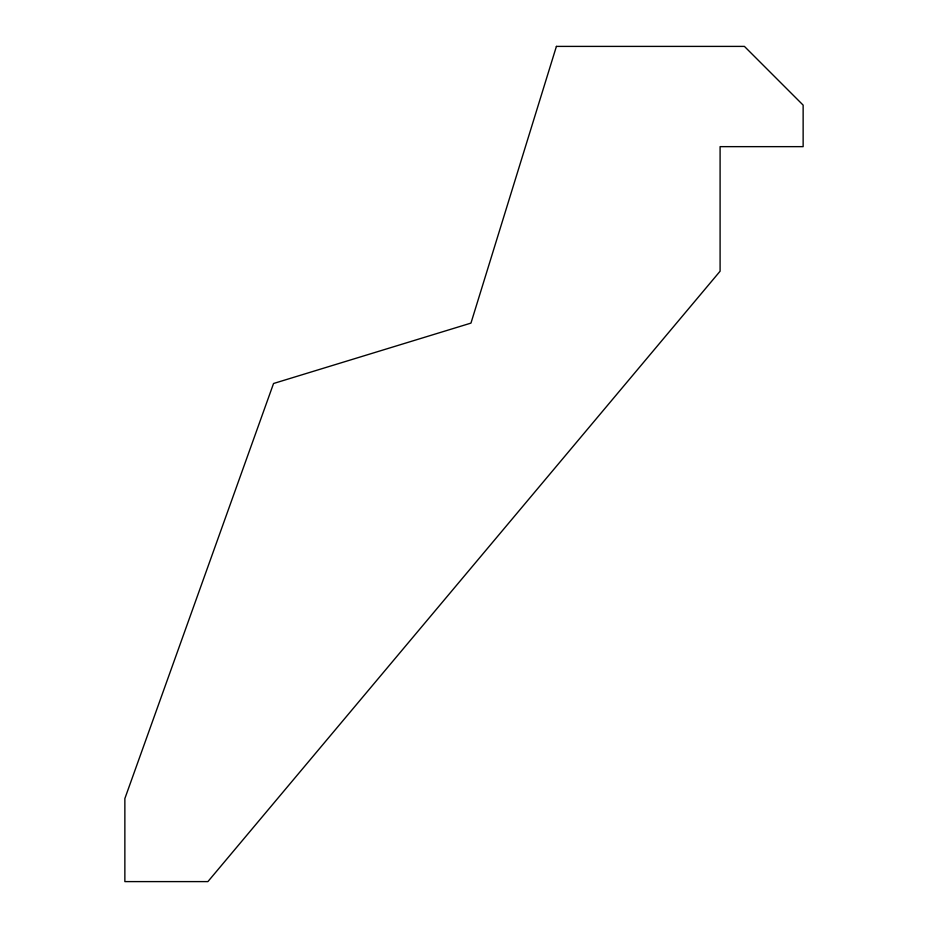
<?xml version="1.0" encoding="UTF-8"?>
<svg xmlns="http://www.w3.org/2000/svg" width="928" height="928" viewBox="0 0 928 928"><rect width="100%" height="100%" fill="white"/><g stroke="black" fill="none" stroke-linecap="round" stroke-linejoin="round"><path stroke-width="1.39" d="M556.406 46.4L470.96 323.106L273.551 383.496L124.862 798.556L124.862 881.6L207.907 881.6L720.093 271.208L720.093 146.647L803.138 146.647L803.138 105.119L744.418 46.4L556.406 46.4"/></g></svg>
